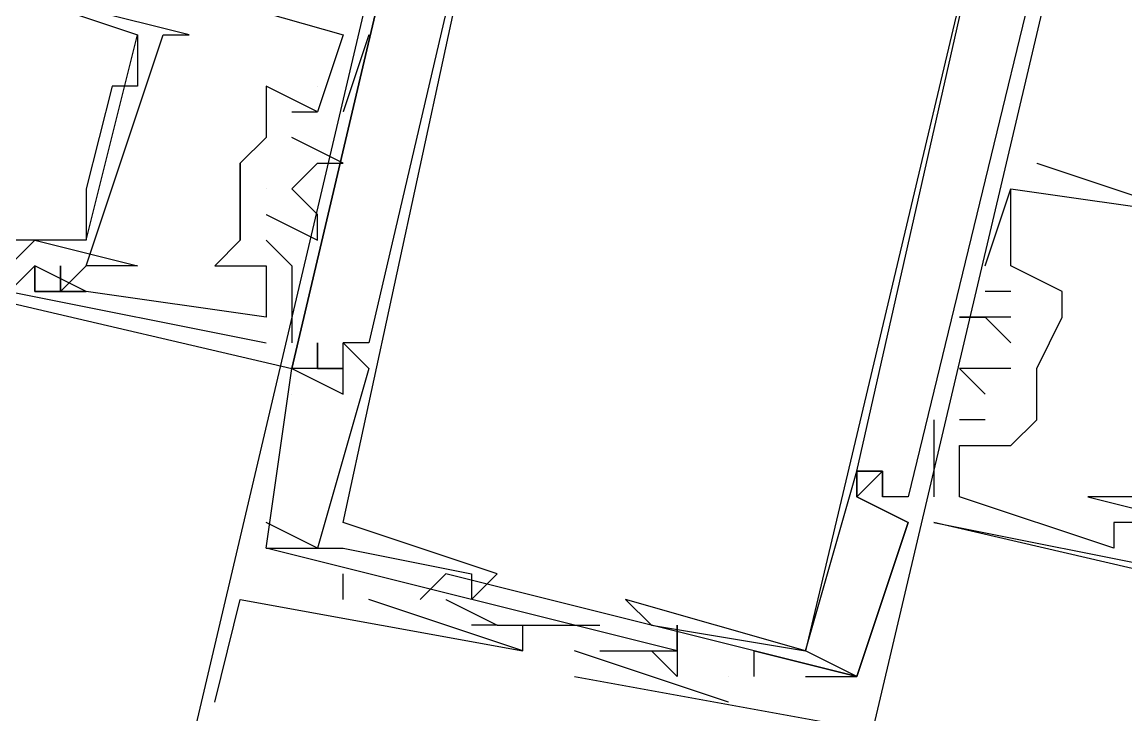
# Model space of a CAD drawing. Header units: feet. Extents: x -84 to 198, y -22 to 181.
# Drawn here: x 79.66 to 80.233, y 16.998 to 17.358 of the extents above; entities that cross this region are included whole.
import ezdxf

# ---------------------------------------------------------------- set-up
doc = ezdxf.new("R2010")
doc.units = ezdxf.units.FT
doc.layers.add('A-LINEA', color=7, linetype='CONTINUOUS')

msp = doc.modelspace()

# ---------------------------------------------------------------- linework, layer by layer
at = {"layer": 'A-LINEA'}
for p, q in [((79.6933, 17.2444), (79.72, 17.3511)), ((79.6933, 17.2444), (79.72, 17.3511)), ((79.6933, 17.2444), (79.72, 17.3511)), ((79.72, 17.3511), (79.72, 17.3511)), ((79.7333, 17.3511), (79.7333, 17.3511)), ((79.7467, 17.3511), (79.7467, 17.3511)), ((79.84, 17.3511), (79.8267, 17.3111)), ((79.8267, 17.3511), (79.8267, 17.3511)), ((79.8267, 17.3511), (79.8267, 17.3511)), ((79.84, 17.3511), (79.8267, 17.3111)), ((79.8267, 17.3511), (79.8267, 17.3511)), ((79.8267, 17.3511), (79.8267, 17.3511)), ((79.84, 17.3511), (79.8267, 17.3111)), ((79.8267, 17.3511), (79.8267, 17.3511)), ((79.8267, 17.3511), (79.8267, 17.3511)), ((79.84, 17.3511), (79.84, 17.3511)), ((79.84, 17.3511), (79.84, 17.3511)), ((79.84, 17.3511), (79.84, 17.3511)), ((79.72, 17.3378), (79.72, 17.3378)), ((79.7067, 17.3244), (79.7067, 17.3244)), ((79.72, 17.3244), (79.72, 17.3244)), ((79.7867, 17.3244), (79.7867, 17.3244)), ((79.7867, 17.3244), (79.7867, 17.3244)), ((79.7867, 17.3244), (79.7867, 17.3244)), ((79.8133, 17.3244), (79.8133, 17.3244)), ((79.8133, 17.3244), (79.8133, 17.3244)), ((79.8133, 17.3244), (79.8133, 17.3244)), ((79.7867, 17.3111), (79.7867, 17.3111)), ((79.7867, 17.3111), (79.7867, 17.2978)), ((79.7867, 17.3111), (79.7867, 17.3111)), ((79.7867, 17.3111), (79.7867, 17.3111)), ((79.8, 17.3111), (79.8, 17.3111)), ((79.8, 17.3111), (79.8, 17.3111)), ((79.8, 17.3111), (79.8, 17.3111)), ((79.8133, 17.3111), (79.8133, 17.3111)), ((79.8133, 17.3111), (79.8133, 17.3111)), ((79.8133, 17.3111), (79.8133, 17.3111)), ((79.8133, 17.3111), (79.8133, 17.3111)), ((79.8133, 17.3111), (79.8133, 17.3111)), ((79.8133, 17.3111), (79.8133, 17.3111)), ((79.8267, 17.3111), (79.8267, 17.3111)), ((79.8267, 17.3111), (79.8267, 17.3111)), ((79.8267, 17.3111), (79.8267, 17.3111)), ((79.7867, 17.2978), (79.7867, 17.2978)), ((79.7867, 17.2978), (79.7867, 17.2978)), ((79.7867, 17.2978), (79.7867, 17.2978)), ((79.8, 17.2978), (79.8, 17.2978)), ((79.8, 17.2978), (79.8, 17.2978)), ((79.8, 17.2978), (79.8, 17.2978)), ((79.7733, 17.2844), (79.7733, 17.2844)), ((79.7733, 17.2844), (79.7733, 17.2711)), ((79.7733, 17.2844), (79.7733, 17.2844)), ((79.7733, 17.2844), (79.7733, 17.2844)), ((79.8133, 17.2844), (79.8133, 17.2844)), ((79.8133, 17.2844), (79.8133, 17.2844)), ((79.8133, 17.2844), (79.8133, 17.2844)), ((79.8267, 17.2844), (79.8267, 17.2844)), ((79.8267, 17.2844), (79.8267, 17.2844)), ((79.8267, 17.2844), (79.8267, 17.2844)), ((80.1867, 17.2844), (80.1867, 17.2844)), ((80.1867, 17.2844), (80.1867, 17.2844)), ((80.1867, 17.2844), (80.1867, 17.2844)), ((79.4, 17.2711), (79.8, 17.1778)), ((79.6933, 17.2711), (79.6933, 17.2711)), ((79.7733, 17.2711), (79.7733, 17.2711)), ((79.7733, 17.2711), (79.7733, 17.2711)), ((79.7733, 17.2711), (79.7733, 17.2711)), ((79.7867, 17.2711), (79.7867, 17.2711)), ((79.7867, 17.2711), (79.7867, 17.2711)), ((79.7867, 17.2711), (79.7867, 17.2711)), ((79.8, 17.2711), (79.8, 17.2711)), ((79.8, 17.2711), (79.8, 17.2711)), ((79.8, 17.2711), (79.8, 17.2711)), ((80.1733, 17.2711), (80.1733, 17.2711)), ((80.1733, 17.2711), (80.1733, 17.2711)), ((80.1733, 17.2711), (80.1733, 17.2711)), ((80.1733, 17.2711), (80.1733, 17.2711)), ((80.1733, 17.2711), (80.1733, 17.2711)), ((80.1733, 17.2711), (80.1733, 17.2711)), ((79.7733, 17.2578), (79.7733, 17.2578)), ((79.7733, 17.2578), (79.7733, 17.2578)), ((79.7733, 17.2578), (79.7733, 17.2578)), ((79.7867, 17.2578), (79.7867, 17.2578)), ((79.7867, 17.2578), (79.7867, 17.2578)), ((79.7867, 17.2578), (79.7867, 17.2578)), ((79.8133, 17.2578), (79.8133, 17.2578)), ((79.8133, 17.2578), (79.8133, 17.2578)), ((79.8133, 17.2578), (79.8133, 17.2578)), ((79.6667, 17.2444), (79.6667, 17.2444)), ((79.6933, 17.2444), (79.6933, 17.2444)), ((79.7733, 17.2444), (79.7733, 17.2444)), ((79.7733, 17.2444), (79.7733, 17.2444)), ((79.7733, 17.2444), (79.7733, 17.2444)), ((79.7867, 17.2444), (79.7867, 17.2444)), ((79.7867, 17.2444), (79.7867, 17.2444)), ((79.7867, 17.2444), (79.7867, 17.2444)), ((79.8133, 17.2444), (79.8133, 17.2444)), ((79.8133, 17.2444), (79.8133, 17.2444)), ((79.8133, 17.2444), (79.8133, 17.2444)), ((79.6667, 17.2311), (79.6667, 17.2311)), ((79.6667, 17.2311), (79.6667, 17.2311)), ((79.6667, 17.2311), (79.6667, 17.2311)), ((79.6667, 17.2311), (79.6667, 17.2311)), ((79.6667, 17.2311), (79.6667, 17.2311)), ((79.6667, 17.2311), (79.6667, 17.2311)), ((79.6667, 17.2311), (79.6667, 17.2311)), ((79.6667, 17.2178), (79.6667, 17.2311)), ((79.68, 17.2178), (79.6933, 17.2311)), ((79.68, 17.2178), (79.6933, 17.2311)), ((79.6933, 17.2311), (79.6933, 17.2311)), ((79.72, 17.2311), (79.72, 17.2311)), ((79.76, 17.2311), (79.76, 17.2311)), ((79.76, 17.2311), (79.76, 17.2311)), ((79.76, 17.2311), (79.76, 17.2311)), ((79.7867, 17.2311), (79.7867, 17.2311)), ((79.7867, 17.2311), (79.7867, 17.2311)), ((79.7867, 17.2311), (79.7867, 17.2311)), ((79.8, 17.2311), (79.8, 17.2311)), ((79.8, 17.2311), (79.8, 17.2311)), ((79.8, 17.2311), (79.8, 17.2311)), ((80.16, 17.2311), (80.16, 17.2311)), ((80.16, 17.2311), (80.16, 17.2311)), ((80.16, 17.2311), (80.16, 17.2311)), ((80.1733, 17.2311), (80.1733, 17.2311)), ((80.1733, 17.2311), (80.1733, 17.2311)), ((80.1733, 17.2311), (80.1733, 17.2311)), ((79.6667, 17.2178), (79.6667, 17.2178)), ((79.6667, 17.2178), (79.6667, 17.2178)), ((79.6667, 17.2178), (79.6667, 17.2178)), ((79.6667, 17.2178), (79.6667, 17.2178)), ((79.6667, 17.2178), (79.6667, 17.2178)), ((79.6667, 17.2178), (79.6667, 17.2178)), ((79.68, 17.2178), (79.68, 17.2178)), ((79.68, 17.2178), (79.68, 17.2178)), ((79.68, 17.2178), (79.68, 17.2178)), ((79.68, 17.2178), (79.68, 17.2178)), ((79.6933, 17.2178), (79.6933, 17.2178)), ((79.6933, 17.2178), (79.6933, 17.2178)), ((79.6933, 17.2178), (79.6933, 17.2178)), ((79.6933, 17.2178), (79.6933, 17.2178)), ((79.6933, 17.2178), (79.6933, 17.2178)), ((79.6933, 17.2178), (79.6933, 17.2178)), ((80.16, 17.2178), (80.16, 17.2178)), ((80.16, 17.2178), (80.16, 17.2178)), ((80.16, 17.2178), (80.16, 17.2178)), ((80.1733, 17.2178), (80.1733, 17.2178)), ((80.1733, 17.2178), (80.1733, 17.2178)), ((80.1733, 17.2178), (80.1733, 17.2178)), ((80.2, 17.2178), (80.2, 17.2178)), ((80.2, 17.2178), (80.2, 17.2178)), ((80.2, 17.2178), (80.2, 17.2178)), ((79.7867, 17.2044), (79.7867, 17.2044)), ((79.7867, 17.2044), (79.7867, 17.2044)), ((79.7867, 17.2044), (79.7867, 17.2044)), ((80.1467, 17.2044), (80.1467, 17.2044)), ((80.1467, 17.2044), (80.1467, 17.2044)), ((80.1467, 17.2044), (80.1467, 17.2044)), ((80.16, 17.2044), (80.16, 17.2044)), ((80.16, 17.2044), (80.16, 17.2044)), ((80.16, 17.2044), (80.16, 17.2044)), ((80.1733, 17.2044), (80.1733, 17.2044)), ((80.1733, 17.2044), (80.1733, 17.2044)), ((80.1733, 17.2044), (80.1733, 17.2044)), ((80.2, 17.2044), (80.2, 17.2044)), ((80.2, 17.2044), (80.2, 17.2044)), ((80.2, 17.2044), (80.2, 17.2044)), ((80.2, 17.2044), (80.2, 17.2044)), ((79.7867, 17.1911), (79.7867, 17.1911)), ((79.7867, 17.1911), (79.7867, 17.1911)), ((79.7867, 17.1911), (79.7867, 17.1911)), ((79.8, 17.1911), (79.8, 17.1911)), ((79.8, 17.1911), (79.8, 17.1911)), ((79.8, 17.1911), (79.8, 17.1911)), ((79.8133, 17.1911), (79.8133, 17.1911)), ((79.8133, 17.1778), (79.8133, 17.1911)), ((79.8133, 17.1911), (79.8133, 17.1911)), ((79.8133, 17.1778), (79.8133, 17.1911)), ((79.8133, 17.1911), (79.8133, 17.1911)), ((79.8133, 17.1778), (79.8133, 17.1911)), ((79.8133, 17.1911), (79.8133, 17.1911)), ((79.8133, 17.1911), (79.8133, 17.1911)), ((79.8133, 17.1911), (79.8133, 17.1911)), ((79.8267, 17.1911), (79.8267, 17.1911)), ((79.8267, 17.1911), (79.8267, 17.1911)), ((79.8267, 17.1911), (79.8267, 17.1911)), ((79.8267, 17.1911), (79.8267, 17.1911)), ((79.8267, 17.1911), (79.8267, 17.1911)), ((79.8267, 17.1911), (79.8267, 17.1911)), ((79.8267, 17.1911), (79.8267, 17.1911)), ((79.8267, 17.1911), (79.8267, 17.1911)), ((79.8267, 17.1911), (79.8267, 17.1911)), ((79.8267, 17.1911), (79.8267, 17.1911)), ((79.8267, 17.1911), (79.8267, 17.1911)), ((79.8267, 17.1911), (79.8267, 17.1911)), ((79.84, 17.1911), (79.84, 17.1911)), ((79.84, 17.1911), (79.84, 17.1911)), ((79.84, 17.1911), (79.84, 17.1911)), ((79.84, 17.1911), (79.84, 17.1911)), ((79.84, 17.1911), (79.84, 17.1911)), ((79.84, 17.1911), (79.84, 17.1911)), ((80.1733, 17.1911), (80.1733, 17.1911)), ((80.1733, 17.1911), (80.1733, 17.1911)), ((80.1733, 17.1911), (80.1733, 17.1911)), ((79.8, 17.1778), (79.8, 17.1778)), ((79.8, 17.1778), (79.8, 17.1778)), ((79.8, 17.1778), (79.8, 17.1778)), ((79.8, 17.1778), (79.8, 17.1778)), ((79.8, 17.1778), (79.8, 17.1778)), ((79.8, 17.1778), (79.8, 17.1778)), ((79.8, 17.1778), (79.8, 17.1778)), ((79.8, 17.1778), (79.8, 17.1778)), ((79.8, 17.1778), (79.8, 17.1778)), ((79.8, 17.1778), (79.8, 17.1778)), ((79.8, 17.1778), (79.8, 17.1778)), ((79.8, 17.1778), (79.8, 17.1778)), ((79.8133, 17.1778), (79.8133, 17.1778)), ((79.8133, 17.1778), (79.8133, 17.1778)), ((79.8133, 17.1778), (79.8133, 17.1778)), ((79.8133, 17.1778), (79.8133, 17.1778)), ((79.8133, 17.1778), (79.8133, 17.1778)), ((79.8133, 17.1778), (79.8133, 17.1778)), ((79.8133, 17.1778), (79.8133, 17.1778)), ((79.8133, 17.1778), (79.8133, 17.1778)), ((79.8133, 17.1778), (79.8133, 17.1778)), ((79.8267, 17.1778), (79.8267, 17.1778)), ((79.8267, 17.1778), (79.8267, 17.1778)), ((79.8267, 17.1778), (79.8267, 17.1778)), ((79.8267, 17.1778), (79.8267, 17.1778)), ((79.8267, 17.1778), (79.8267, 17.1778)), ((79.8267, 17.1778), (79.8267, 17.1778)), ((79.8267, 17.1778), (79.8267, 17.1778)), ((79.8267, 17.1778), (79.8267, 17.1778)), ((79.8267, 17.1778), (79.8267, 17.1778)), ((79.8267, 17.1778), (79.8267, 17.1778)), ((79.8267, 17.1778), (79.8267, 17.1778)), ((79.8267, 17.1778), (79.8267, 17.1778)), ((79.84, 17.1778), (79.84, 17.1778)), ((79.84, 17.1778), (79.84, 17.1778)), ((79.84, 17.1778), (79.84, 17.1778)), ((79.84, 17.1778), (79.84, 17.1778)), ((79.84, 17.1778), (79.84, 17.1778)), ((79.84, 17.1778), (79.84, 17.1778)), ((80.1467, 17.1778), (80.1467, 17.1778)), ((80.1467, 17.1778), (80.1467, 17.1778)), ((80.1467, 17.1778), (80.1467, 17.1778)), ((80.1733, 17.1778), (80.1733, 17.1778)), ((80.1733, 17.1778), (80.1733, 17.1778)), ((80.1733, 17.1778), (80.1733, 17.1778)), ((80.1867, 17.1778), (80.1867, 17.1778)), ((80.1867, 17.1778), (80.1867, 17.1778)), ((80.1867, 17.1778), (80.1867, 17.1778)), ((80.1867, 17.1778), (80.1867, 17.1778)), ((80.1867, 17.1778), (80.1867, 17.1778)), ((79.8, 17.1644), (79.8, 17.1644)), ((79.8, 17.1644), (79.8, 17.1644)), ((79.8, 17.1644), (79.8, 17.1644)), ((79.8267, 17.1644), (79.8267, 17.1644)), ((79.8267, 17.1644), (79.8267, 17.1644)), ((79.8267, 17.1644), (79.8267, 17.1644)), ((79.8267, 17.1644), (79.8267, 17.1644)), ((79.8267, 17.1644), (79.8267, 17.1644)), ((79.8267, 17.1644), (79.8267, 17.1644)), ((80.16, 17.1644), (80.16, 17.1644)), ((80.16, 17.1644), (80.16, 17.1644)), ((80.16, 17.1644), (80.16, 17.1644)), ((80.1333, 17.1511), (80.1333, 17.1511)), ((80.1333, 17.1511), (80.1333, 17.1511)), ((80.1333, 17.1511), (80.1333, 17.1511)), ((80.1467, 17.1511), (80.1467, 17.1511)), ((80.1467, 17.1511), (80.1467, 17.1511)), ((80.1467, 17.1511), (80.1467, 17.1511)), ((80.16, 17.1511), (80.16, 17.1511)), ((80.16, 17.1511), (80.16, 17.1511)), ((80.16, 17.1511), (80.16, 17.1511)), ((80.1867, 17.1511), (80.1867, 17.1511)), ((80.1867, 17.1511), (80.1867, 17.1511)), ((80.1867, 17.1511), (80.1867, 17.1511)), ((80.1467, 17.1378), (80.1467, 17.1378)), ((80.1467, 17.1378), (80.1467, 17.1378)), ((80.1467, 17.1378), (80.1467, 17.1378)), ((80.1733, 17.1378), (80.1733, 17.1378)), ((80.1733, 17.1378), (80.1733, 17.1378)), ((80.1733, 17.1378), (80.1733, 17.1378)), ((80.0933, 17.1244), (80.0933, 17.1244)), ((80.0933, 17.1244), (80.0933, 17.1244)), ((80.0933, 17.1244), (80.0933, 17.1244)), ((80.0933, 17.1244), (80.0933, 17.1244)), ((80.0933, 17.1244), (80.0933, 17.1244)), ((80.0933, 17.1244), (80.0933, 17.1244)), ((80.0933, 17.1244), (80.0933, 17.1244)), ((80.0933, 17.1244), (80.0933, 17.1244)), ((80.0933, 17.1244), (80.0933, 17.1244)), ((80.0933, 17.1244), (80.0933, 17.1244)), ((80.0933, 17.1244), (80.0933, 17.1244)), ((80.0933, 17.1244), (80.0933, 17.1244)), ((80.0933, 17.1244), (80.0933, 17.1244)), ((80.0933, 17.1244), (80.0933, 17.1244)), ((80.0933, 17.1244), (80.0933, 17.1244)), ((80.0933, 17.1244), (80.0933, 17.1244)), ((80.0933, 17.1244), (80.0933, 17.1244)), ((80.0933, 17.1244), (80.0933, 17.1244)), ((80.1067, 17.1244), (80.1067, 17.1244)), ((80.1067, 17.1244), (80.1067, 17.1244)), ((80.1067, 17.1244), (80.1067, 17.1244)), ((80.1067, 17.1244), (80.1067, 17.1244)), ((80.1067, 17.1244), (80.1067, 17.1244)), ((80.1067, 17.1244), (80.1067, 17.1244)), ((80.1067, 17.1244), (80.1067, 17.1244)), ((80.1067, 17.1244), (80.1067, 17.1244)), ((80.1067, 17.1244), (80.1067, 17.1244)), ((80.1067, 17.1244), (80.1067, 17.1244)), ((80.1067, 17.1244), (80.1067, 17.1244)), ((80.1067, 17.1244), (80.1067, 17.1244)), ((80.1067, 17.1244), (80.1067, 17.1244)), ((80.1067, 17.1244), (80.1067, 17.1244)), ((80.1067, 17.1244), (80.1067, 17.1244)), ((80.1067, 17.1244), (80.1067, 17.1244)), ((80.1067, 17.1244), (80.1067, 17.1244)), ((80.1067, 17.1244), (80.1067, 17.1244)), ((80.0933, 17.1111), (80.0933, 17.1111)), ((80.0933, 17.1111), (80.0933, 17.1111)), ((80.0933, 17.1111), (80.0933, 17.1111)), ((80.0933, 17.1111), (80.0933, 17.1111)), ((80.0933, 17.1111), (80.0933, 17.1111)), ((80.0933, 17.1111), (80.0933, 17.1111)), ((80.0933, 17.1111), (80.0933, 17.1111)), ((80.0933, 17.1111), (80.0933, 17.1111)), ((80.0933, 17.1111), (80.0933, 17.1111)), ((80.0933, 17.1111), (80.0933, 17.1111)), ((80.0933, 17.1111), (80.0933, 17.1111)), ((80.0933, 17.1111), (80.0933, 17.1111)), ((80.1067, 17.1111), (80.1067, 17.1111)), ((80.1067, 17.1111), (80.1067, 17.1111)), ((80.1067, 17.1111), (80.1067, 17.1111)), ((80.1067, 17.1111), (80.1067, 17.1111)), ((80.1067, 17.1111), (80.1067, 17.1111)), ((80.1067, 17.1111), (80.1067, 17.1111)), ((80.1067, 17.1111), (80.1067, 17.1111)), ((80.1067, 17.1111), (80.1067, 17.1111)), ((80.1067, 17.1111), (80.1067, 17.1111)), ((80.1067, 17.1111), (80.1067, 17.1111)), ((80.1067, 17.1111), (80.1067, 17.1111)), ((80.1067, 17.1111), (80.1067, 17.1111)), ((80.12, 17.1111), (80.12, 17.1111)), ((80.12, 17.1111), (80.12, 17.1111)), ((80.12, 17.1111), (80.12, 17.1111)), ((80.12, 17.1111), (80.12, 17.1111)), ((80.12, 17.1111), (80.12, 17.1111)), ((80.12, 17.1111), (80.12, 17.1111)), ((80.1333, 17.1111), (80.1333, 17.1111)), ((80.1333, 17.1111), (80.1333, 17.1111)), ((80.1333, 17.1111), (80.1333, 17.1111)), ((80.1467, 17.1111), (80.1467, 17.1111)), ((80.1467, 17.1111), (80.1467, 17.1111)), ((80.1467, 17.1111), (80.1467, 17.1111)), ((80.2133, 17.1111), (80.2133, 17.1111)), ((79.8133, 17.0844), (79.7867, 17.0978)), ((79.7867, 17.0978), (79.7867, 17.0978)), ((79.8133, 17.0844), (79.7867, 17.0978)), ((79.7867, 17.0978), (79.7867, 17.0978)), ((79.8133, 17.0844), (79.7867, 17.0978)), ((79.7867, 17.0978), (79.7867, 17.0978)), ((79.7867, 17.0978), (79.7867, 17.0978)), ((79.8133, 17.0844), (79.7867, 17.0978)), ((79.7867, 17.0978), (79.7867, 17.0978)), ((79.7867, 17.0978), (79.7867, 17.0978)), ((79.8133, 17.0844), (79.7867, 17.0978)), ((79.7867, 17.0978), (79.7867, 17.0978)), ((79.7867, 17.0978), (79.7867, 17.0978)), ((79.8133, 17.0844), (79.7867, 17.0978)), ((79.7867, 17.0978), (79.7867, 17.0978)), ((79.8267, 17.0978), (79.8267, 17.0978)), ((79.8267, 17.0978), (79.8267, 17.0978)), ((79.8267, 17.0978), (79.8267, 17.0978)), ((79.8267, 17.0978), (79.8267, 17.0978)), ((79.8267, 17.0978), (79.8267, 17.0978)), ((79.8267, 17.0978), (79.8267, 17.0978)), ((80.12, 17.0978), (80.12, 17.0978)), ((80.12, 17.0978), (80.12, 17.0978)), ((80.12, 17.0978), (80.12, 17.0978)), ((80.12, 17.0978), (80.12, 17.0978)), ((80.12, 17.0978), (80.12, 17.0978)), ((80.12, 17.0978), (80.12, 17.0978)), ((80.1333, 17.0978), (80.1333, 17.0978)), ((80.1333, 17.0978), (80.1333, 17.0978)), ((80.1333, 17.0978), (80.1333, 17.0978)), ((80.5333, 17.0044), (80.1333, 17.0978)), ((80.2267, 17.0978), (80.2267, 17.0978)), ((80.2267, 17.0978), (80.2267, 17.0978)), ((80.2267, 17.0978), (80.2267, 17.0978)), ((79.7867, 17.0844), (79.7867, 17.0844)), ((79.7867, 17.0844), (79.7867, 17.0844)), ((79.7867, 17.0844), (79.7867, 17.0844)), ((79.7867, 17.0844), (79.7867, 17.0844)), ((79.7867, 17.0844), (79.7867, 17.0844)), ((79.7867, 17.0844), (79.7867, 17.0844)), ((79.7867, 17.0844), (79.7867, 17.0844)), ((79.7867, 17.0844), (79.7867, 17.0844)), ((79.7867, 17.0844), (79.7867, 17.0844)), ((79.7867, 17.0844), (79.7867, 17.0844)), ((79.7867, 17.0844), (79.7867, 17.0844)), ((79.7867, 17.0844), (79.7867, 17.0844)), ((79.8133, 17.0844), (79.8133, 17.0844)), ((79.8133, 17.0844), (79.8133, 17.0844)), ((79.8133, 17.0844), (79.8133, 17.0844)), ((79.8133, 17.0844), (79.8133, 17.0844)), ((79.8133, 17.0844), (79.8133, 17.0844)), ((79.8133, 17.0844), (79.8133, 17.0844)), ((79.8133, 17.0844), (79.8133, 17.0844)), ((79.8133, 17.0844), (79.8133, 17.0844)), ((79.8133, 17.0844), (79.8133, 17.0844)), ((79.8133, 17.0844), (79.8133, 17.0844)), ((79.8133, 17.0844), (79.8133, 17.0844)), ((79.8133, 17.0844), (79.8133, 17.0844)), ((79.8267, 17.0844), (79.8267, 17.0844)), ((79.8267, 17.0844), (79.8267, 17.0844)), ((79.8267, 17.0844), (79.8267, 17.0844)), ((79.8267, 17.0844), (79.8267, 17.0844)), ((79.8267, 17.0844), (79.8267, 17.0844)), ((79.8267, 17.0844), (79.8267, 17.0844)), ((80.2267, 17.0844), (80.2267, 17.0844)), ((80.2267, 17.0844), (80.2267, 17.0844)), ((80.2267, 17.0844), (80.2267, 17.0844)), ((79.8267, 17.0578), (79.8267, 17.0711)), ((79.8267, 17.0711), (79.8267, 17.0711)), ((79.8267, 17.0578), (79.8267, 17.0711)), ((79.8267, 17.0711), (79.8267, 17.0711)), ((79.8267, 17.0578), (79.8267, 17.0711)), ((79.8267, 17.0711), (79.8267, 17.0711)), ((79.84, 17.0711), (79.84, 17.0711)), ((79.84, 17.0711), (79.84, 17.0711)), ((79.84, 17.0711), (79.84, 17.0711)), ((79.88, 17.0711), (79.88, 17.0711)), ((79.88, 17.0711), (79.88, 17.0711)), ((79.88, 17.0711), (79.88, 17.0711)), ((79.8933, 17.0711), (79.8933, 17.0711)), ((79.8933, 17.0711), (79.8933, 17.0711)), ((79.8933, 17.0711), (79.8933, 17.0711)), ((79.8933, 17.0711), (79.8933, 17.0711)), ((79.8933, 17.0711), (79.8933, 17.0711)), ((79.8933, 17.0711), (79.8933, 17.0711)), ((79.9067, 17.0711), (79.9067, 17.0711)), ((79.9067, 17.0711), (79.9067, 17.0711)), ((79.9067, 17.0711), (79.9067, 17.0711)), ((79.9067, 17.0711), (79.9067, 17.0711)), ((79.9067, 17.0711), (79.9067, 17.0711)), ((79.9067, 17.0711), (79.9067, 17.0711)), ((79.7733, 17.0578), (79.7733, 17.0578)), ((79.7733, 17.0578), (79.7733, 17.0578)), ((79.7733, 17.0578), (79.7733, 17.0578)), ((79.7733, 17.0578), (79.7733, 17.0578)), ((79.7733, 17.0578), (79.7733, 17.0578)), ((79.7733, 17.0578), (79.7733, 17.0578)), ((79.8267, 17.0578), (79.8267, 17.0578)), ((79.8267, 17.0578), (79.8267, 17.0578)), ((79.8267, 17.0578), (79.8267, 17.0578)), ((79.84, 17.0578), (79.84, 17.0578)), ((79.84, 17.0578), (79.84, 17.0578)), ((79.84, 17.0578), (79.84, 17.0578)), ((79.8667, 17.0578), (79.8667, 17.0578)), ((79.8667, 17.0578), (79.8667, 17.0578)), ((79.8667, 17.0578), (79.8667, 17.0578)), ((79.88, 17.0578), (79.88, 17.0578)), ((79.88, 17.0578), (79.88, 17.0578)), ((79.88, 17.0578), (79.88, 17.0578)), ((79.88, 17.0578), (79.88, 17.0578)), ((79.88, 17.0578), (79.88, 17.0578)), ((79.88, 17.0578), (79.88, 17.0578)), ((79.8933, 17.0578), (79.8933, 17.0578)), ((79.8933, 17.0578), (79.8933, 17.0578)), ((79.8933, 17.0578), (79.8933, 17.0578)), ((79.8933, 17.0578), (79.8933, 17.0578)), ((79.8933, 17.0578), (79.8933, 17.0578)), ((79.8933, 17.0578), (79.8933, 17.0578)), ((79.9733, 17.0578), (79.9733, 17.0578)), ((79.9733, 17.0578), (79.9733, 17.0578)), ((79.9733, 17.0578), (79.9733, 17.0578)), ((79.9733, 17.0578), (79.9733, 17.0578)), ((79.9733, 17.0578), (79.9733, 17.0578)), ((79.9733, 17.0578), (79.9733, 17.0578)), ((79.88, 17.0444), (79.88, 17.0444)), ((79.88, 17.0444), (79.88, 17.0444)), ((79.88, 17.0444), (79.88, 17.0444)), ((79.88, 17.0444), (79.88, 17.0444)), ((79.88, 17.0444), (79.88, 17.0444)), ((79.88, 17.0444), (79.88, 17.0444)), ((79.8933, 17.0444), (79.8933, 17.0444)), ((79.8933, 17.0444), (79.8933, 17.0444)), ((79.8933, 17.0444), (79.8933, 17.0444)), ((79.9067, 17.0444), (79.9467, 17.0444)), ((79.9067, 17.0444), (79.9067, 17.0444)), ((79.9067, 17.0444), (79.9067, 17.0444)), ((79.9067, 17.0444), (79.9467, 17.0444)), ((79.9067, 17.0444), (79.9067, 17.0444)), ((79.9067, 17.0444), (79.9067, 17.0444)), ((79.9067, 17.0444), (79.9467, 17.0444)), ((79.9067, 17.0444), (79.9067, 17.0444)), ((79.9067, 17.0444), (79.9067, 17.0444)), ((79.92, 17.0444), (79.92, 17.0444)), ((79.92, 17.0444), (79.92, 17.0444)), ((79.92, 17.0444), (79.92, 17.0444)), ((79.9467, 17.0444), (79.9467, 17.0444)), ((79.9467, 17.0444), (79.9467, 17.0444)), ((79.9467, 17.0444), (79.9467, 17.0444)), ((79.96, 17.0444), (79.96, 17.0444)), ((79.96, 17.0444), (79.96, 17.0444)), ((79.96, 17.0444), (79.96, 17.0444)), ((79.96, 17.0444), (79.96, 17.0444)), ((79.96, 17.0444), (79.96, 17.0444)), ((79.96, 17.0444), (79.96, 17.0444)), ((79.9867, 17.0444), (79.9867, 17.0444)), ((79.9867, 17.0444), (79.9867, 17.0444)), ((79.9867, 17.0444), (79.9867, 17.0444)), ((79.9867, 17.0444), (79.9867, 17.0444)), ((79.9867, 17.0444), (79.9867, 17.0444)), ((79.9867, 17.0444), (79.9867, 17.0444)), ((80, 17.0444), (80, 17.0444)), ((80, 17.0444), (80, 17.0444)), ((80, 17.0444), (80, 17.0444)), ((80, 17.0444), (80, 17.0444)), ((80, 17.0444), (80, 17.0444)), ((80, 17.0444), (80, 17.0444)), ((79.92, 17.0311), (79.92, 17.0311)), ((79.92, 17.0311), (79.92, 17.0311)), ((79.92, 17.0311), (79.92, 17.0311)), ((79.92, 17.0311), (79.92, 17.0311)), ((79.92, 17.0311), (79.92, 17.0311)), ((79.92, 17.0311), (79.92, 17.0311)), ((80.0267, 17.0044), (79.9467, 17.0311)), ((79.9467, 17.0311), (79.9467, 17.0311)), ((80.0267, 17.0044), (79.9467, 17.0311)), ((79.9467, 17.0311), (79.9467, 17.0311)), ((80.0267, 17.0044), (79.9467, 17.0311)), ((79.9467, 17.0311), (79.9467, 17.0311)), ((79.9467, 17.0311), (79.9467, 17.0311)), ((79.9467, 17.0311), (79.9467, 17.0311)), ((79.9467, 17.0311), (79.9467, 17.0311)), ((79.9467, 17.0311), (79.9467, 17.0311)), ((79.9467, 17.0311), (79.9467, 17.0311)), ((79.9467, 17.0311), (79.9467, 17.0311)), ((79.96, 17.0311), (79.96, 17.0311)), ((79.96, 17.0311), (79.96, 17.0311)), ((79.96, 17.0311), (79.96, 17.0311)), ((79.96, 17.0311), (79.96, 17.0311)), ((79.96, 17.0311), (79.96, 17.0311)), ((79.96, 17.0311), (79.96, 17.0311)), ((79.96, 17.0311), (79.96, 17.0311)), ((79.96, 17.0311), (79.96, 17.0311)), ((79.96, 17.0311), (79.96, 17.0311)), ((79.9733, 17.0311), (79.9733, 17.0311)), ((79.9733, 17.0311), (79.9733, 17.0311)), ((79.9733, 17.0311), (79.9733, 17.0311)), ((79.9867, 17.0311), (79.9867, 17.0311)), ((79.9867, 17.0311), (79.9867, 17.0311)), ((79.9867, 17.0311), (79.9867, 17.0311)), ((80, 17.0311), (80, 17.0311)), ((80, 17.0311), (80, 17.0311)), ((80, 17.0311), (80, 17.0311)), ((80, 17.0311), (80, 17.0311)), ((80, 17.0311), (80, 17.0311)), ((80, 17.0311), (80, 17.0311)), ((80, 17.0311), (80, 17.0311)), ((80, 17.0311), (80, 17.0311)), ((80, 17.0311), (80, 17.0311)), ((80, 17.0311), (80, 17.0311)), ((80, 17.0311), (80, 17.0311)), ((80, 17.0311), (80, 17.0311)), ((80.04, 17.0311), (80.04, 17.0311)), ((80.04, 17.0311), (80.04, 17.0311)), ((80.04, 17.0311), (80.04, 17.0311)), ((80.0667, 17.0311), (80.0667, 17.0311)), ((80.0667, 17.0311), (80.0667, 17.0311)), ((80.0667, 17.0311), (80.0667, 17.0311)), ((80.0667, 17.0311), (80.0667, 17.0311)), ((80.0667, 17.0311), (80.0667, 17.0311)), ((80.0667, 17.0311), (80.0667, 17.0311)), ((80.0667, 17.0311), (80.0667, 17.0311)), ((80.0667, 17.0311), (80.0667, 17.0311)), ((80.0667, 17.0311), (80.0667, 17.0311)), ((80.0667, 17.0311), (80.0667, 17.0311)), ((80.0667, 17.0311), (80.0667, 17.0311)), ((80.0667, 17.0311), (80.0667, 17.0311)), ((80.0667, 17.0311), (80.0667, 17.0311)), ((80.0667, 17.0311), (80.0667, 17.0311)), ((80.0667, 17.0311), (80.0667, 17.0311)), ((80.0667, 17.0311), (80.0667, 17.0311)), ((80.0667, 17.0311), (80.0667, 17.0311)), ((80.0667, 17.0311), (80.0667, 17.0311)), ((79.9467, 17.0178), (79.9467, 17.0178)), ((79.9467, 17.0178), (79.9467, 17.0178)), ((79.9467, 17.0178), (79.9467, 17.0178)), ((79.9467, 17.0178), (79.9467, 17.0178)), ((79.9467, 17.0178), (79.9467, 17.0178)), ((79.9467, 17.0178), (79.9467, 17.0178)), ((80, 17.0178), (80, 17.0178)), ((80, 17.0178), (80, 17.0178)), ((80, 17.0178), (80, 17.0178)), ((80, 17.0178), (80, 17.0178)), ((80, 17.0178), (80, 17.0178)), ((80, 17.0178), (80, 17.0178)), ((80, 17.0178), (80, 17.0178)), ((80, 17.0178), (80, 17.0178)), ((80, 17.0178), (80, 17.0178)), ((80.0267, 17.0178), (80.0267, 17.0178)), ((80.0267, 17.0178), (80.0267, 17.0178)), ((80.0267, 17.0178), (80.0267, 17.0178)), ((80.0267, 17.0178), (80.0267, 17.0178)), ((80.0267, 17.0178), (80.0267, 17.0178)), ((80.0267, 17.0178), (80.0267, 17.0178)), ((80.04, 17.0178), (80.04, 17.0178)), ((80.04, 17.0178), (80.04, 17.0178)), ((80.04, 17.0178), (80.04, 17.0178)), ((80.0667, 17.0178), (80.0933, 17.0178)), ((80.0667, 17.0178), (80.0667, 17.0178)), ((80.0667, 17.0178), (80.0933, 17.0178)), ((80.0667, 17.0178), (80.0667, 17.0178)), ((80.0667, 17.0178), (80.0933, 17.0178)), ((80.0667, 17.0178), (80.0667, 17.0178)), ((80.0667, 17.0178), (80.0933, 17.0178)), ((80.0667, 17.0178), (80.0667, 17.0178)), ((80.0667, 17.0178), (80.0933, 17.0178)), ((80.0667, 17.0178), (80.0667, 17.0178)), ((80.0667, 17.0178), (80.0933, 17.0178)), ((80.0667, 17.0178), (80.0667, 17.0178)), ((80.0933, 17.0178), (80.0933, 17.0178)), ((80.0933, 17.0178), (80.0933, 17.0178)), ((80.0933, 17.0178), (80.0933, 17.0178)), ((80.0933, 17.0178), (80.0933, 17.0178)), ((80.0933, 17.0178), (80.0933, 17.0178)), ((80.0933, 17.0178), (80.0933, 17.0178)), ((80.0933, 17.0178), (80.0933, 17.0178)), ((80.0933, 17.0178), (80.0933, 17.0178)), ((80.0933, 17.0178), (80.0933, 17.0178)), ((80.0933, 17.0178), (80.0933, 17.0178)), ((80.0933, 17.0178), (80.0933, 17.0178)), ((80.0933, 17.0178), (80.0933, 17.0178)), ((80.0933, 17.0178), (80.0933, 17.0178)), ((80.0933, 17.0178), (80.0933, 17.0178)), ((80.0933, 17.0178), (80.0933, 17.0178)), ((79.76, 17.0044), (79.76, 17.0044)), ((79.76, 17.0044), (79.76, 17.0044)), ((79.76, 17.0044), (79.76, 17.0044)), ((79.76, 17.0044), (79.76, 17.0044)), ((79.76, 17.0044), (79.76, 17.0044)), ((79.76, 17.0044), (79.76, 17.0044)), ((80.0267, 17.0044), (80.0267, 17.0044)), ((80.0267, 17.0044), (80.0267, 17.0044)), ((80.0267, 17.0044), (80.0267, 17.0044))]:
    msp.add_line(p, q, dxfattribs=at)
for points in [[(80.1333, 17.5511), (80.1333, 17.5778), (80.0533, 17.5911), (80.0533, 17.6178), (79.9067, 17.6578), (79.7467, 16.9778)], [(80.1333, 17.5511), (80.1333, 17.5778), (80.0533, 17.5911), (80.0533, 17.6178), (79.9067, 17.6578), (79.7467, 16.9778)], [(80.1333, 17.5511), (80.1333, 17.5778), (80.0533, 17.5911), (80.0533, 17.6178), (79.9067, 17.6578), (79.7467, 16.9778)], [(80.0533, 17.6044), (80.0533, 17.6178), (79.9067, 17.6578), (79.7467, 16.9778)], [(80.0533, 17.6044), (80.0533, 17.6178), (79.9067, 17.6578), (79.7467, 16.9778)], [(80.0533, 17.6044), (80.0533, 17.6178), (79.9067, 17.6578), (79.7467, 16.9778)], [(79.84, 17.0711), (79.7867, 17.0844), (79.8, 17.1778), (79.8267, 17.1644), (79.8267, 17.1778), (79.8, 17.1778), (79.9067, 17.6311)], [(79.84, 17.0711), (79.7867, 17.0844), (79.8, 17.1778), (79.8267, 17.1644), (79.8267, 17.1778), (79.8, 17.1778), (79.9067, 17.6311)], [(79.84, 17.0711), (79.7867, 17.0844), (79.8, 17.1778), (79.8267, 17.1644), (79.8267, 17.1778), (79.8, 17.1778), (79.9067, 17.6311)], [(79.92, 17.6044), (79.9333, 17.6311), (79.9067, 17.6311), (79.8, 17.1778), (79.8267, 17.1644), (79.8267, 17.1778), (79.8133, 17.1778)], [(79.92, 17.6044), (79.9333, 17.6311), (79.9067, 17.6311), (79.8, 17.1778), (79.8267, 17.1644), (79.8267, 17.1778), (79.8133, 17.1778)], [(79.92, 17.6044), (79.9333, 17.6311), (79.9067, 17.6311), (79.8, 17.1778), (79.8267, 17.1644), (79.8267, 17.1778), (79.8133, 17.1778)], [(79.9067, 17.6311), (79.92, 17.6178), (79.92, 17.5911), (79.9333, 17.5911), (79.84, 17.1911), (79.8267, 17.1911)], [(79.9067, 17.6311), (79.92, 17.6178), (79.92, 17.5911), (79.9333, 17.5911), (79.84, 17.1911), (79.8267, 17.1911)], [(79.9067, 17.6311), (79.92, 17.6178), (79.92, 17.5911), (79.9333, 17.5911), (79.84, 17.1911), (79.8267, 17.1911)], [(79.9067, 17.6311), (79.92, 17.6178), (79.92, 17.5911), (79.9333, 17.5911), (79.84, 17.1911), (79.8267, 17.1911)], [(79.9067, 17.6311), (79.92, 17.6178), (79.92, 17.5911), (79.9333, 17.5911), (79.84, 17.1911), (79.8267, 17.1911)], [(79.9067, 17.6311), (79.92, 17.6178), (79.92, 17.5911), (79.9333, 17.5911), (79.84, 17.1911), (79.8267, 17.1911)], [(80.08, 16.9111), (80.08, 16.8978), (80.0667, 16.8978), (80.08, 16.8978), (80.24, 17.5778), (80.08, 17.6178)], [(80.08, 16.9111), (80.08, 16.8978), (80.0667, 16.8978), (80.08, 16.8978), (80.24, 17.5778), (80.08, 17.6178)], [(80.08, 16.9111), (80.08, 16.8978), (80.0667, 16.8978), (80.08, 16.8978), (80.24, 17.5778), (80.08, 17.6178)], [(80.08, 16.9111), (80.08, 16.8978), (80.0667, 16.8978), (80.08, 16.8978), (80.24, 17.5778), (80.08, 17.6178)], [(80.08, 16.9111), (80.08, 16.8978), (80.0667, 16.8978), (80.08, 16.8978), (80.24, 17.5778), (80.08, 17.6178)], [(80.08, 16.9111), (80.08, 16.8978), (80.0667, 16.8978), (80.08, 16.8978), (80.24, 17.5778), (80.08, 17.6178)], [(79.7867, 17.0844), (79.8133, 17.0844), (79.8267, 17.0844), (79.8933, 17.0711), (79.8933, 17.0578), (79.9067, 17.0711), (79.9067, 17.0711), (79.8267, 17.0978), (79.9333, 17.5911)], [(79.7867, 17.0844), (79.8133, 17.0844), (79.8267, 17.0844), (79.8933, 17.0711), (79.8933, 17.0578), (79.9067, 17.0711), (79.9067, 17.0711), (79.8267, 17.0978), (79.9333, 17.5911)], [(79.7867, 17.0844), (79.8133, 17.0844), (79.8267, 17.0844), (79.8933, 17.0711), (79.8933, 17.0578), (79.9067, 17.0711), (79.9067, 17.0711), (79.8267, 17.0978), (79.9333, 17.5911)], [(79.7867, 17.0844), (79.8133, 17.0844), (79.8267, 17.0844), (79.8933, 17.0711), (79.8933, 17.0578), (79.9067, 17.0711), (79.9067, 17.0711), (79.8267, 17.0978), (79.9333, 17.5911)], [(79.7867, 17.0844), (79.8133, 17.0844), (79.8267, 17.0844), (79.8933, 17.0711), (79.8933, 17.0578), (79.9067, 17.0711), (79.9067, 17.0711), (79.8267, 17.0978), (79.9333, 17.5911)], [(79.7867, 17.0844), (79.8133, 17.0844), (79.8267, 17.0844), (79.8933, 17.0711), (79.8933, 17.0578), (79.9067, 17.0711), (79.9067, 17.0711), (79.8267, 17.0978), (79.9333, 17.5911)], [(79.7467, 17.5778), (79.6933, 17.3778), (79.7067, 17.3778), (79.7333, 17.3778), (79.7333, 17.3644), (79.72, 17.3778), (79.72, 17.3644), (79.7333, 17.3644), (79.7333, 17.3778), (79.8267, 17.3511), (79.8133, 17.3111)], [(79.7467, 17.5778), (79.6933, 17.3778), (79.7067, 17.3778), (79.7333, 17.3778), (79.7333, 17.3644), (79.72, 17.3778), (79.72, 17.3644), (79.7333, 17.3644), (79.7333, 17.3778), (79.8267, 17.3511), (79.8133, 17.3111)], [(79.7467, 17.5778), (79.6933, 17.3778), (79.7067, 17.3778), (79.7333, 17.3778), (79.7333, 17.3644), (79.72, 17.3778), (79.72, 17.3644), (79.7333, 17.3644), (79.7333, 17.3778), (79.8267, 17.3511), (79.8133, 17.3111)], [(80.2133, 17.5644), (80.2267, 17.5511), (80.12, 17.1111), (80.1067, 17.1111)], [(80.2133, 17.5644), (80.2267, 17.5511), (80.12, 17.1111), (80.1067, 17.1111)], [(80.2133, 17.5644), (80.2267, 17.5511), (80.12, 17.1111), (80.1067, 17.1111)], [(80.0933, 17.0178), (80.0667, 17.0311), (80.0933, 17.1244), (80.1067, 17.1244), (80.1067, 17.1111), (80.1067, 17.1244), (80.0933, 17.1244), (80.1867, 17.5378), (80.2, 17.5244), (80.2133, 17.5511)], [(80.0933, 17.0178), (80.0667, 17.0311), (80.0933, 17.1244), (80.1067, 17.1244), (80.1067, 17.1111), (80.1067, 17.1244), (80.0933, 17.1244), (80.1867, 17.5378), (80.2, 17.5244), (80.2133, 17.5511)], [(80.0933, 17.0178), (80.0667, 17.0311), (80.0933, 17.1244), (80.1067, 17.1244), (80.1067, 17.1111), (80.1067, 17.1244), (80.0933, 17.1244), (80.1867, 17.5378), (80.2, 17.5244), (80.2133, 17.5511)], [(80.0933, 17.0178), (80.0667, 17.0311), (80.0933, 17.1244), (80.1067, 17.1244), (80.1067, 17.1111), (80.1067, 17.1244), (80.0933, 17.1244), (80.1867, 17.5378), (80.2, 17.5244), (80.2133, 17.5511)], [(80.0933, 17.0178), (80.0667, 17.0311), (80.0933, 17.1244), (80.1067, 17.1244), (80.1067, 17.1111), (80.1067, 17.1244), (80.0933, 17.1244), (80.1867, 17.5378), (80.2, 17.5244), (80.2133, 17.5511)], [(80.0933, 17.0178), (80.0667, 17.0311), (80.0933, 17.1244), (80.1067, 17.1244), (80.1067, 17.1111), (80.1067, 17.1244), (80.0933, 17.1244), (80.1867, 17.5378), (80.2, 17.5244), (80.2133, 17.5511)], [(80.2267, 17.5511), (80.12, 17.1111), (80.1067, 17.1111)], [(80.2267, 17.5511), (80.12, 17.1111), (80.1067, 17.1111)], [(80.2267, 17.5511), (80.12, 17.1111), (80.1067, 17.1111)], [(80.1867, 17.5378), (80.0667, 17.0311), (79.9733, 17.0578), (79.9733, 17.0578), (79.9867, 17.0444), (80.0667, 17.0311)], [(80.1867, 17.5378), (80.0667, 17.0311), (79.9733, 17.0578), (79.9733, 17.0578), (79.9867, 17.0444), (80.0667, 17.0311)], [(80.1867, 17.5378), (80.0667, 17.0311), (79.9733, 17.0578), (79.9733, 17.0578), (79.9867, 17.0444), (80.0667, 17.0311)], [(80.1867, 17.5378), (80.0667, 17.0311), (79.9733, 17.0578), (79.9733, 17.0578), (79.9867, 17.0444), (80.0667, 17.0311)], [(80.1867, 17.5378), (80.0667, 17.0311), (79.9733, 17.0578), (79.9733, 17.0578), (79.9867, 17.0444), (80.0667, 17.0311)], [(80.1867, 17.5378), (80.0667, 17.0311), (79.9733, 17.0578), (79.9733, 17.0578), (79.9867, 17.0444), (80.0667, 17.0311)], [(79.52, 17.4044), (79.68, 17.3644), (79.72, 17.3511), (79.72, 17.3378), (79.72, 17.3244), (79.7067, 17.3244), (79.6933, 17.2711), (79.6933, 17.2444), (79.6533, 17.2444), (79.4933, 17.2711), (79.4933, 17.2844), (79.48, 17.2844), (79.48, 17.2978), (79.52, 17.2844)], [(79.48, 17.2711), (79.6533, 17.2311), (79.6667, 17.2444), (79.72, 17.2311), (79.6933, 17.2311), (79.7333, 17.3511), (79.7467, 17.3511), (79.6933, 17.3644), (79.6933, 17.3778)], [(79.8133, 17.3111), (79.7867, 17.3244), (79.7867, 17.3111), (79.7867, 17.2978), (79.7733, 17.2844), (79.7733, 17.2711), (79.7733, 17.2578), (79.7733, 17.2444), (79.76, 17.2311), (79.7867, 17.2311), (79.7867, 17.2044), (79.6933, 17.2178), (79.68, 17.2178), (79.6933, 17.2178), (79.6667, 17.2178), (79.6667, 17.2311), (79.6667, 17.2178), (79.6667, 17.2311), (79.6533, 17.2178), (79.7867, 17.1911), (79.7867, 17.1911)], [(79.8133, 17.3111), (79.7867, 17.3244), (79.7867, 17.3111), (79.7867, 17.2978), (79.7733, 17.2844), (79.7733, 17.2711), (79.7733, 17.2578), (79.7733, 17.2444), (79.76, 17.2311), (79.7867, 17.2311), (79.7867, 17.2044), (79.6933, 17.2178), (79.68, 17.2178), (79.6933, 17.2178), (79.6667, 17.2178), (79.6667, 17.2311), (79.6667, 17.2178), (79.6667, 17.2311), (79.6533, 17.2178), (79.7867, 17.1911), (79.7867, 17.1911)], [(79.8133, 17.3111), (79.7867, 17.3244), (79.7867, 17.3111), (79.7867, 17.2978), (79.7733, 17.2844), (79.7733, 17.2711), (79.7733, 17.2578), (79.7733, 17.2444), (79.76, 17.2311), (79.7867, 17.2311), (79.7867, 17.2044), (79.6933, 17.2178), (79.68, 17.2178), (79.6933, 17.2178), (79.6667, 17.2178), (79.6667, 17.2311), (79.6667, 17.2178), (79.6667, 17.2311), (79.6533, 17.2178), (79.7867, 17.1911), (79.7867, 17.1911)], [(79.8, 17.3111), (79.8133, 17.3111), (79.8133, 17.3111)], [(79.8, 17.3111), (79.8133, 17.3111), (79.8133, 17.3111)], [(79.8, 17.3111), (79.8133, 17.3111), (79.8133, 17.3111)], [(79.7733, 17.2844), (79.7733, 17.2844), (79.7867, 17.2978)], [(79.8, 17.2711), (79.8133, 17.2844), (79.8267, 17.2844), (79.8, 17.2978), (79.8, 17.2978)], [(79.8, 17.2711), (79.8133, 17.2844), (79.8267, 17.2844), (79.8, 17.2978), (79.8, 17.2978)], [(79.8, 17.2711), (79.8133, 17.2844), (79.8267, 17.2844), (79.8, 17.2978), (79.8, 17.2978)], [(79.7733, 17.2444), (79.7733, 17.2711), (79.7733, 17.2844)], [(80.1867, 17.2844), (80.2667, 17.2578), (80.2667, 17.2578)], [(80.1867, 17.2844), (80.2667, 17.2578), (80.2667, 17.2578)], [(80.1867, 17.2844), (80.2667, 17.2578), (80.2667, 17.2578)], [(79.7867, 17.2578), (79.8133, 17.2444), (79.8133, 17.2578), (79.8, 17.2711)], [(79.7867, 17.2578), (79.8133, 17.2444), (79.8133, 17.2578), (79.8, 17.2711)], [(79.7867, 17.2578), (79.8133, 17.2444), (79.8133, 17.2578), (79.8, 17.2711)], [(80.24, 17.0978), (80.2267, 17.0978), (80.2267, 17.0844), (80.1467, 17.1111), (80.1467, 17.1378), (80.1733, 17.1378), (80.1867, 17.1511), (80.1867, 17.1778), (80.2, 17.2044), (80.2, 17.2178), (80.1733, 17.2311), (80.1733, 17.2711), (80.2667, 17.2578)], [(80.24, 17.0978), (80.2267, 17.0978), (80.2267, 17.0844), (80.1467, 17.1111), (80.1467, 17.1378), (80.1733, 17.1378), (80.1867, 17.1511), (80.1867, 17.1778), (80.2, 17.2044), (80.2, 17.2178), (80.1733, 17.2311), (80.1733, 17.2711), (80.2667, 17.2578)], [(80.24, 17.0978), (80.2267, 17.0978), (80.2267, 17.0844), (80.1467, 17.1111), (80.1467, 17.1378), (80.1733, 17.1378), (80.1867, 17.1511), (80.1867, 17.1778), (80.2, 17.2044), (80.2, 17.2178), (80.1733, 17.2311), (80.1733, 17.2711), (80.2667, 17.2578)], [(80.16, 17.2311), (80.16, 17.2311), (80.1733, 17.2711), (80.1733, 17.2711)], [(80.16, 17.2311), (80.16, 17.2311), (80.1733, 17.2711), (80.1733, 17.2711)], [(80.16, 17.2311), (80.16, 17.2311), (80.1733, 17.2711), (80.1733, 17.2711)], [(79.7867, 17.2444), (79.7867, 17.2444), (79.8, 17.2311), (79.8, 17.2311), (79.8, 17.1911)], [(79.7867, 17.2444), (79.7867, 17.2444), (79.8, 17.2311), (79.8, 17.2311), (79.8, 17.1911)], [(79.7867, 17.2444), (79.7867, 17.2444), (79.8, 17.2311), (79.8, 17.2311), (79.8, 17.1911)], [(79.6667, 17.2311), (79.6667, 17.2178), (79.6933, 17.2178), (79.6933, 17.2178), (79.6667, 17.2311), (79.6667, 17.2178)], [(79.6933, 17.2311), (79.68, 17.2178), (79.6933, 17.2311)], [(79.68, 17.2311), (79.68, 17.2178), (79.68, 17.2311)], [(79.68, 17.2311), (79.68, 17.2178), (79.68, 17.2311)], [(80.24, 17.2311), (80.2667, 17.2178), (80.24, 17.1111), (80.2133, 17.1111), (80.2667, 17.0978), (80.2667, 17.0844), (80.4533, 17.0444), (80.4667, 17.0844)], [(80.1733, 17.2178), (80.1733, 17.2178), (80.16, 17.2178)], [(80.1733, 17.2178), (80.1733, 17.2178), (80.16, 17.2178)], [(80.1733, 17.2178), (80.1733, 17.2178), (80.16, 17.2178)], [(80.1733, 17.2044), (80.1467, 17.2044), (80.16, 17.2044), (80.1733, 17.1911), (80.1733, 17.1911)], [(80.1733, 17.2044), (80.1467, 17.2044), (80.16, 17.2044), (80.1733, 17.1911), (80.1733, 17.1911)], [(80.1733, 17.2044), (80.1467, 17.2044), (80.16, 17.2044), (80.1733, 17.1911), (80.1733, 17.1911)], [(80.1867, 17.1511), (80.1867, 17.1778), (80.1867, 17.1778), (80.2, 17.2044)], [(79.8133, 17.1911), (79.8133, 17.1778), (79.8267, 17.1778), (79.8267, 17.1911), (79.84, 17.1778), (79.8133, 17.0844)], [(79.8133, 17.1911), (79.8133, 17.1778), (79.8267, 17.1778), (79.8267, 17.1911), (79.84, 17.1778), (79.8133, 17.0844)], [(79.8133, 17.1911), (79.8133, 17.1778), (79.8267, 17.1778), (79.8267, 17.1911), (79.84, 17.1778), (79.8133, 17.0844)], [(79.8133, 17.1911), (79.8133, 17.1778), (79.8267, 17.1778), (79.8267, 17.1911), (79.84, 17.1778), (79.8133, 17.0844)], [(79.8133, 17.1911), (79.8133, 17.1778), (79.8267, 17.1778), (79.8267, 17.1911), (79.84, 17.1778), (79.8133, 17.0844)], [(79.8133, 17.1911), (79.8133, 17.1778), (79.8267, 17.1778), (79.8267, 17.1911), (79.84, 17.1778), (79.8133, 17.0844)], [(79.84, 17.1911), (79.8267, 17.1911), (79.8267, 17.1911)], [(79.84, 17.1911), (79.8267, 17.1911), (79.8267, 17.1911)], [(79.84, 17.1911), (79.8267, 17.1911), (79.8267, 17.1911)], [(80, 17.0311), (79.7867, 17.0844), (79.8, 17.1778)], [(80, 17.0311), (79.7867, 17.0844), (79.8, 17.1778)], [(80, 17.0311), (79.7867, 17.0844), (79.8, 17.1778)], [(80.1733, 17.1778), (80.1467, 17.1778), (80.16, 17.1644), (80.16, 17.1644)], [(80.1733, 17.1778), (80.1467, 17.1778), (80.16, 17.1644), (80.16, 17.1644)], [(80.1733, 17.1778), (80.1467, 17.1778), (80.16, 17.1644), (80.16, 17.1644)], [(80.1333, 17.1511), (80.1333, 17.1111), (80.1333, 17.1111)], [(80.1333, 17.1511), (80.1333, 17.1111), (80.1333, 17.1111)], [(80.1333, 17.1511), (80.1333, 17.1111), (80.1333, 17.1111)], [(80.16, 17.1511), (80.1467, 17.1511), (80.1467, 17.1511)], [(80.16, 17.1511), (80.1467, 17.1511), (80.1467, 17.1511)], [(80.16, 17.1511), (80.1467, 17.1511), (80.1467, 17.1511)], [(80.0933, 17.1111), (80.1067, 17.1244), (80.0933, 17.1244), (80.0933, 17.1111), (80.12, 17.0978), (80.0933, 17.0178), (79.88, 17.0711), (79.8667, 17.0578)], [(80.0933, 17.1111), (80.1067, 17.1244), (80.0933, 17.1244), (80.0933, 17.1111), (80.12, 17.0978), (80.0933, 17.0178), (79.88, 17.0711), (79.8667, 17.0578)], [(80.0933, 17.1111), (80.1067, 17.1244), (80.0933, 17.1244), (80.0933, 17.1111), (80.12, 17.0978), (80.0933, 17.0178), (79.88, 17.0711), (79.8667, 17.0578)], [(80.04, 17.0178), (80.04, 17.0311), (80.0933, 17.0178), (80.12, 17.0978), (80.0933, 17.1111), (80.0933, 17.1244), (80.1067, 17.1244), (80.0933, 17.1111)], [(80.04, 17.0178), (80.04, 17.0311), (80.0933, 17.0178), (80.12, 17.0978), (80.0933, 17.1111), (80.0933, 17.1244), (80.1067, 17.1244), (80.0933, 17.1111)], [(80.04, 17.0178), (80.04, 17.0311), (80.0933, 17.0178), (80.12, 17.0978), (80.0933, 17.1111), (80.0933, 17.1244), (80.1067, 17.1244), (80.0933, 17.1111)], [(80.1067, 17.1111), (80.1067, 17.1244), (80.1067, 17.1244), (80.0933, 17.1244)], [(80.1067, 17.1111), (80.1067, 17.1244), (80.1067, 17.1244), (80.0933, 17.1244)], [(80.1067, 17.1111), (80.1067, 17.1244), (80.1067, 17.1244), (80.0933, 17.1244)], [(80.1333, 17.0978), (80.2667, 17.0711)], [(80.1333, 17.0978), (80.2667, 17.0711)], [(80.1333, 17.0978), (80.2667, 17.0711)], [(79.76, 17.0044), (79.7733, 17.0578), (79.92, 17.0311), (79.92, 17.0444), (79.96, 17.0444)], [(79.76, 17.0044), (79.7733, 17.0578), (79.92, 17.0311), (79.92, 17.0444), (79.96, 17.0444)], [(79.76, 17.0044), (79.7733, 17.0578), (79.92, 17.0311), (79.92, 17.0444), (79.96, 17.0444)], [(79.76, 17.0044), (79.7733, 17.0578), (79.92, 17.0311), (79.84, 17.0578)], [(79.76, 17.0044), (79.7733, 17.0578), (79.92, 17.0311), (79.84, 17.0578)], [(79.76, 17.0044), (79.7733, 17.0578), (79.92, 17.0311), (79.84, 17.0578)], [(79.88, 17.0578), (79.9067, 17.0444), (79.8933, 17.0444)], [(79.88, 17.0578), (79.9067, 17.0444), (79.8933, 17.0444)], [(79.88, 17.0578), (79.9067, 17.0444), (79.8933, 17.0444)], [(80, 17.0311), (80, 17.0444), (80, 17.0311)], [(80, 17.0311), (80, 17.0444), (80, 17.0311)], [(80, 17.0311), (80, 17.0444), (80, 17.0311)], [(79.96, 17.0311), (79.9733, 17.0311), (80, 17.0311), (80, 17.0178), (79.9867, 17.0311)], [(79.96, 17.0311), (79.9733, 17.0311), (80, 17.0311), (80, 17.0178), (79.9867, 17.0311)], [(79.96, 17.0311), (79.9733, 17.0311), (80, 17.0311), (80, 17.0178), (79.9867, 17.0311)], [(79.9467, 17.0178), (80.0933, 16.9911), (80.08, 16.9244)], [(79.9467, 17.0178), (80.0933, 16.9911), (80.08, 16.9244)], [(79.9467, 17.0178), (80.0933, 16.9911), (80.08, 16.9244)], [(79.9467, 17.0178), (80.0933, 16.9911), (80.08, 16.9244)], [(79.9467, 17.0178), (80.0933, 16.9911), (80.08, 16.9244)], [(79.9467, 17.0178), (80.0933, 16.9911), (80.08, 16.9244)]]:
    msp.add_lwpolyline(points, dxfattribs=at)

doc.saveas('drawing.dxf')
